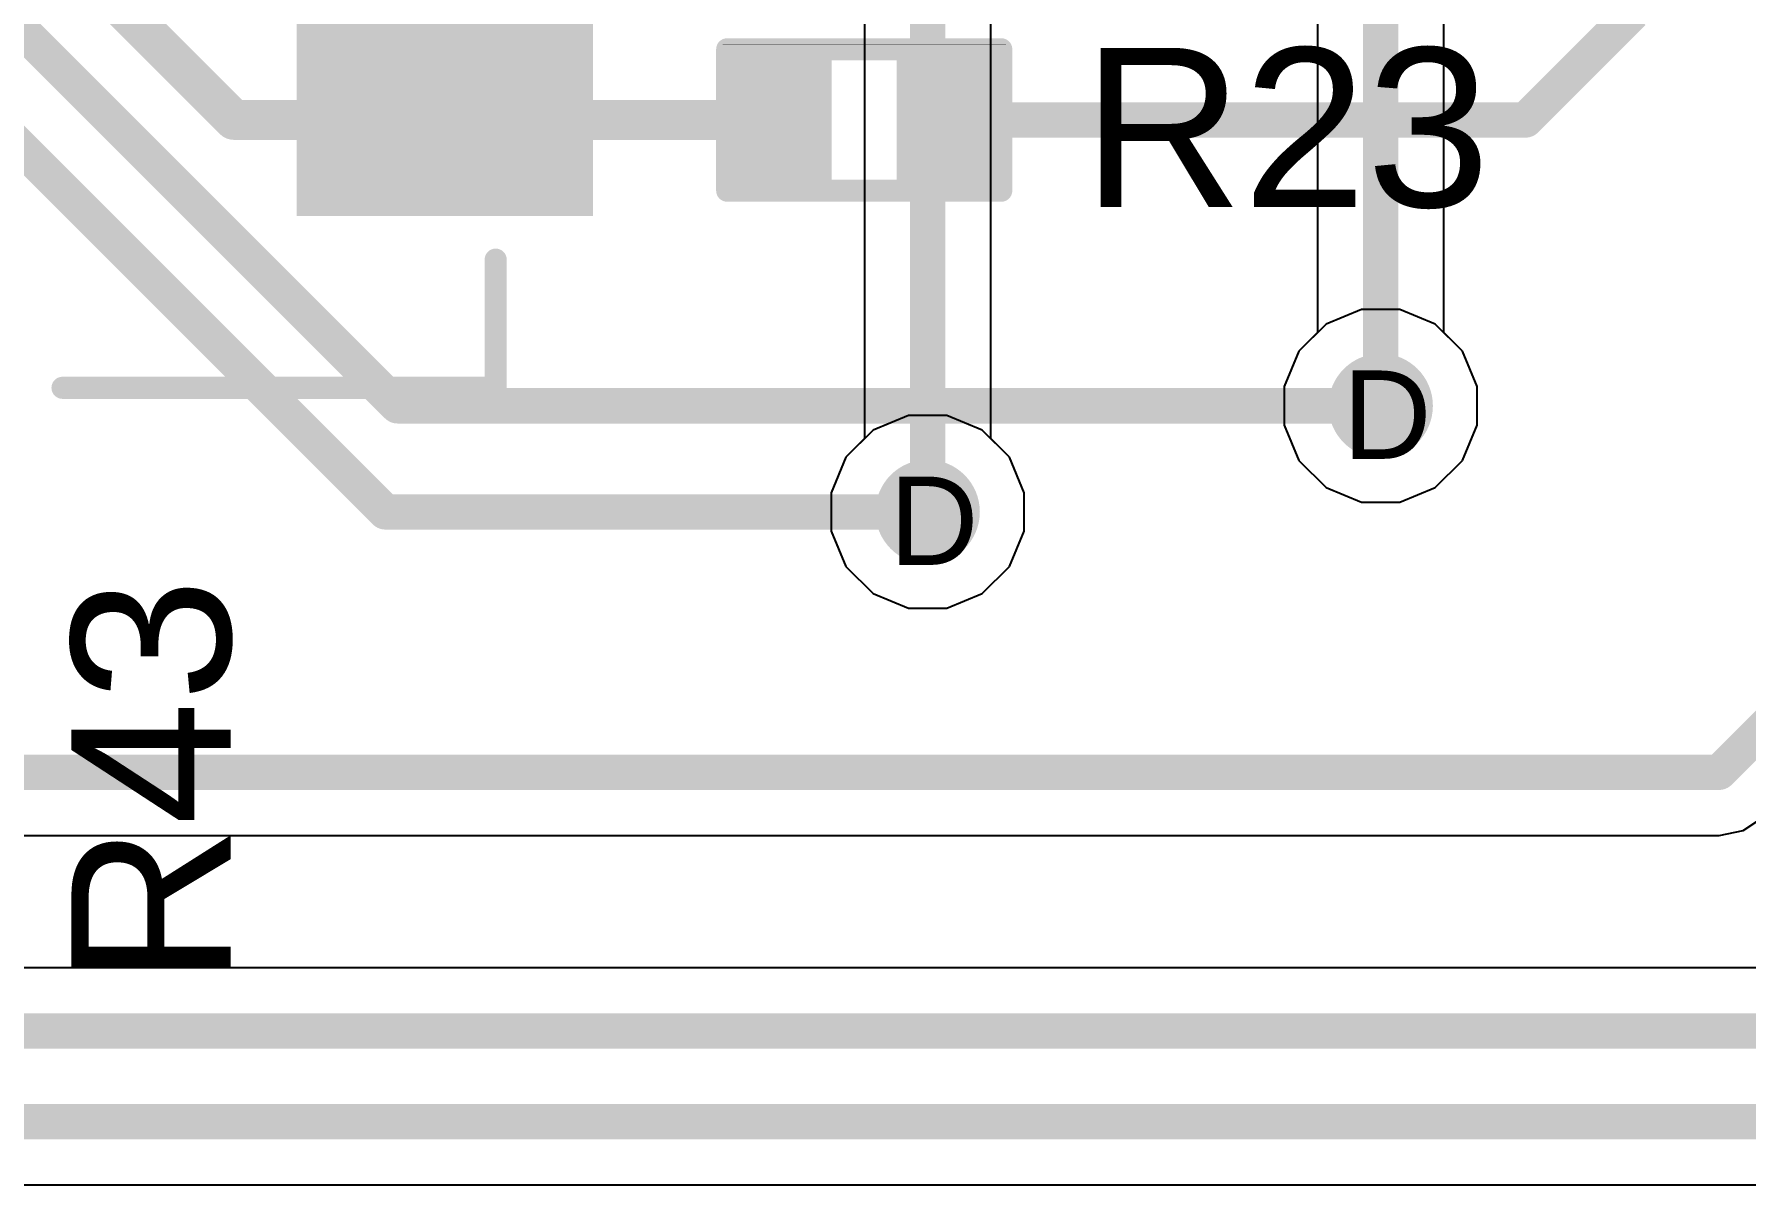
# Model space of a CAD drawing. Header units: inches. Extents: x -11 to 5428, y 0 to 5423.
# Drawn here: x 234.87 to 244.71, y 43.15 to 49.76 of the extents above; entities that cross this region are included whole.
import ezdxf

# ---------------------------------------------------------------- set-up
doc = ezdxf.new("R2010")
doc.units = ezdxf.units.IN
for name, color, linetype in [('Bottom Layer', 5, 'Continuous'), ('Drill Drawing', 1, 'Continuous'), ('GND', 16, 'Continuous'), ('PWR', 76, 'Continuous'), ('Top Layer', 1, 'Continuous'), ('Top Overlay', 2, 'Continuous'), ('Top Paste', 8, 'Continuous'), ('Top Solder', 216, 'Continuous'), ('Via Holes', 16, 'Continuous')]:
    doc.layers.add(name, color=color, linetype=linetype)
doc.styles.add('Arial', font='', dxfattribs={"height": 0.2})
doc.styles.get('Arial').set_extended_font_data('Arial')

# ---------------------------------------------------------------- blocks, each defined once
blk = doc.blocks.new('R___0402_626')
at = {"layer": 'Top Layer'}
for points in [[(-0.6985, -0.3175), (-0.6985, 0.3175), (-0.2413, 0.3175), (-0.2413, -0.3175)], [(0.2413, -0.3175), (0.2413, 0.3175), (0.6985, 0.3175), (0.6985, -0.3175)]]:
    blk.add_hatch(color=1, dxfattribs=at).paths.add_polyline_path(points)
at = {"layer": 'Top Paste'}
for points in [[(-0.6985, -0.3175), (-0.6985, 0.3175), (-0.2413, 0.3175), (-0.2413, -0.3175)], [(0.2413, -0.3175), (0.2413, 0.3175), (0.6985, 0.3175), (0.6985, -0.3175)]]:
    blk.add_hatch(color=8, dxfattribs=at).paths.add_polyline_path(points)
at = {"layer": 'Top Solder'}
for points in [[(-0.7535, -0.3725), (-0.7535, 0.3725), (-0.1863, 0.3725), (-0.1863, -0.3725)], [(0.1863, -0.3725), (0.1863, 0.3725), (0.7535, 0.3725), (0.7535, -0.3725)]]:
    blk.add_hatch(color=216, dxfattribs=at).paths.add_polyline_path(points)
at = {"layer": 'Top Overlay'}
for points in [[(-0.7874, 0.4064, 0.127, 0.127, 0), (-0.7874, -0.4064, 0.127, 0.127, 0)], [(0.7874, 0.4064, 0.127, 0.127, 0), (-0.7874, 0.4064, 0.127, 0.127, 0)], [(0.7874, 0.4064, 0.127, 0.127, 0), (0.7874, -0.4064, 0.127, 0.127, 0)], [(0.7874, -0.4064, 0.127, 0.127, 0), (-0.7874, -0.4064, 0.127, 0.127, 0)], [(0.8128, -0.4318, 0.00323, 0.00323, 0), (-0.8128, -0.4318, 0.00323, 0.00323, 0)]]:
    blk.add_lwpolyline(points, format="xyseb", dxfattribs=at)
for points in [[(-0.8191, 0.4064, 0.0635, 0.0635, 1), (-0.7556, 0.4064, 0.0635, 0.0635, 1)], [(-0.8191, 0.4064, 0.0635, 0.0635, 1), (-0.7556, 0.4064, 0.0635, 0.0635, 1)], [(0.7557, 0.4064, 0.0635, 0.0635, 1), (0.8192, 0.4064, 0.0635, 0.0635, 1)], [(0.7557, 0.4064, 0.0635, 0.0635, 1), (0.8192, 0.4064, 0.0635, 0.0635, 1)], [(-0.8191, -0.4064, 0.0635, 0.0635, 1), (-0.7556, -0.4064, 0.0635, 0.0635, 1)], [(-0.8191, -0.4064, 0.0635, 0.0635, 1), (-0.7556, -0.4064, 0.0635, 0.0635, 1)], [(0.7557, -0.4064, 0.0635, 0.0635, 1), (0.8192, -0.4064, 0.0635, 0.0635, 1)], [(0.7557, -0.4064, 0.0635, 0.0635, 1), (0.8192, -0.4064, 0.0635, 0.0635, 1)], [(-0.8136, -0.4318, 0.00161, 0.00161, 1), (-0.812, -0.4318, 0.00161, 0.00161, 1)], [(0.812, -0.4318, 0.00161, 0.00161, 1), (0.8136, -0.4318, 0.00161, 0.00161, 1)]]:
    blk.add_lwpolyline(points, format="xyseb", close=True, dxfattribs=at)
blk = doc.blocks.new('ESP32_WROOM_32UE_N16_640')
at = {"layer": 'Top Layer'}
blk.add_hatch(color=1, dxfattribs=at).paths.add_polyline_path([(8, -7.18), (9.5, -7.18), (9.5, -8.08), (8, -8.08)])
at = {"layer": 'Top Paste'}
blk.add_hatch(color=8, dxfattribs=at).paths.add_polyline_path([(8, -7.18), (9.5, -7.18), (9.5, -8.08), (8, -8.08)])
at = {"layer": 'Top Solder'}
blk.add_hatch(color=216, dxfattribs=at).paths.add_polyline_path([(7.8984, -7.0784), (9.6016, -7.0784), (9.6016, -8.1816), (7.8984, -8.1816)])
at = {"layer": 'Top Overlay'}
for points in [[(9.0424, -9.1694, 0.127, 0.127, 0), (9.0424, -8.4328, 0.127, 0.127, 0)], [(6.5532, -9.1694, 0.127, 0.127, 0), (9.0424, -9.1694, 0.127, 0.127, 0)]]:
    blk.add_lwpolyline(points, format="xyseb", dxfattribs=at)
for points in [[(9.0106, -8.4328, 0.0635, 0.0635, 1), (9.0741, -8.4328, 0.0635, 0.0635, 1)], [(6.5214, -9.1694, 0.0635, 0.0635, 1), (6.5849, -9.1694, 0.0635, 0.0635, 1)], [(9.0106, -9.1694, 0.0635, 0.0635, 1), (9.0741, -9.1694, 0.0635, 0.0635, 1)], [(9.0106, -9.1694, 0.0635, 0.0635, 1), (9.0741, -9.1694, 0.0635, 0.0635, 1)]]:
    blk.add_lwpolyline(points, format="xyseb", close=True, dxfattribs=at)

msp = doc.modelspace()

# ---------------------------------------------------------------- hatches: boundary and pattern name
at = {"layer": 'Bottom Layer'}
h = msp.add_hatch(color=5, dxfattribs=at)
edge = h.paths.add_edge_path()
edge.add_arc((242.6081, 47.625), 0.3, 0, 360)
h = msp.add_hatch(color=5, dxfattribs=at)
edge = h.paths.add_edge_path()
edge.add_arc((240.0046, 47.0154), 0.3, 0, 360)
at = {"layer": 'GND'}
h = msp.add_hatch(color=16, dxfattribs=at)
edge = h.paths.add_edge_path()
edge.add_arc((242.6081, 47.625), 0.3, 0, 360)
h = msp.add_hatch(color=16, dxfattribs=at)
edge = h.paths.add_edge_path()
edge.add_arc((240.0046, 47.0154), 0.3, 0, 360)
at = {"layer": 'PWR'}
h = msp.add_hatch(color=76, dxfattribs=at)
edge = h.paths.add_edge_path()
edge.add_arc((242.6081, 47.625), 0.3, 0, 360)
h = msp.add_hatch(color=76, dxfattribs=at)
edge = h.paths.add_edge_path()
edge.add_arc((240.0046, 47.0154), 0.3, 0, 360)
at = {"layer": 'Top Layer'}
h = msp.add_hatch(color=1, dxfattribs=at)
edge = h.paths.add_edge_path()
edge.add_arc((242.6081, 47.625), 0.3, 0, 360)
h = msp.add_hatch(color=1, dxfattribs=at)
edge = h.paths.add_edge_path()
edge.add_arc((240.0046, 47.0154), 0.3, 0, 360)
at = {"layer": 'Via Holes'}
h = msp.add_hatch(color=7, dxfattribs=at)
edge = h.paths.add_edge_path()
edge.add_arc((242.6081, 47.625), 0.15, 0, 360)
h = msp.add_hatch(color=7, dxfattribs=at)
edge = h.paths.add_edge_path()
edge.add_arc((240.0046, 47.0154), 0.15, 0, 360)

# ---------------------------------------------------------------- linework, layer by layer
at = {"layer": 'Bottom Layer'}
for p, q in [((242.9707, 48.0459), (242.9707, 55.0059)), ((239.642, 54.1041), (239.642, 47.4363)), ((242.2455, 49.9412), (242.2455, 48.0459)), ((240.3672, 47.4363), (240.3672, 49.8505)), ((242.2455, 48.0459), (242.1385, 47.9388)), ((243.0778, 47.9388), (242.9707, 48.0459)), ((242.1385, 47.9388), (242.0541, 47.7352)), ((243.1621, 47.7352), (243.0778, 47.9388)), ((242.0541, 47.7352), (242.0541, 47.5148)), ((243.1621, 47.5148), (243.1621, 47.7352)), ((242.0541, 47.5148), (242.1385, 47.3112)), ((243.0778, 47.3112), (243.1621, 47.5148)), ((239.642, 47.4363), (239.535, 47.3292)), ((240.4743, 47.3292), (240.3672, 47.4363)), ((239.535, 47.3292), (239.4506, 47.1256)), ((240.5586, 47.1256), (240.4743, 47.3292)), ((242.1385, 47.3112), (242.2943, 47.1554)), ((242.9219, 47.1554), (243.0778, 47.3112)), ((239.4506, 47.1256), (239.4506, 46.9052)), ((240.5586, 46.9052), (240.5586, 47.1256)), ((242.2943, 47.1554), (242.4979, 47.071)), ((242.7183, 47.071), (242.9219, 47.1554)), ((242.4979, 47.071), (242.7183, 47.071)), ((239.4506, 46.9052), (239.535, 46.7016)), ((240.4743, 46.7016), (240.5586, 46.9052)), ((239.535, 46.7016), (239.6908, 46.5458)), ((240.3184, 46.5458), (240.4743, 46.7016)), ((239.6908, 46.5458), (239.8944, 46.4614)), ((240.1148, 46.4614), (240.3184, 46.5458)), ((239.8944, 46.4614), (240.1148, 46.4614))]:
    msp.add_line(p, q, dxfattribs=at)
for points in [[(242.6081, 47.625, 0.2032, 0.2032, 0), (242.6081, 55.1561, 0.2032, 0.2032, 0)], [(240.0046, 47.0154, 0.2032, 0.2032, 0), (240.0046, 54.1041, 0.2032, 0.2032, 0)]]:
    msp.add_lwpolyline(points, format="xyseb", dxfattribs=at)
for points in [[(242.5573, 47.625, 0.1016, 0.1016, 1), (242.6589, 47.625, 0.1016, 0.1016, 1)], [(239.9538, 47.0154, 0.1016, 0.1016, 1), (240.0554, 47.0154, 0.1016, 0.1016, 1)]]:
    msp.add_lwpolyline(points, format="xyseb", close=True, dxfattribs=at)
at = {"layer": 'GND'}
for p, q in [((242.4979, 48.179), (242.2943, 48.0947)), ((242.7183, 48.179), (242.4979, 48.179)), ((242.9219, 48.0947), (242.7183, 48.179)), ((242.2943, 48.0947), (242.1385, 47.9388)), ((243.0778, 47.9388), (242.9219, 48.0947)), ((242.1385, 47.9388), (242.0541, 47.7352)), ((243.1621, 47.7352), (243.0778, 47.9388)), ((242.0541, 47.7352), (242.0541, 47.5148)), ((243.1621, 47.5148), (243.1621, 47.7352)), ((239.8944, 47.5694), (239.6908, 47.4851)), ((240.1148, 47.5694), (239.8944, 47.5694)), ((240.3184, 47.4851), (240.1148, 47.5694)), ((242.0541, 47.5148), (242.1385, 47.3112)), ((243.0778, 47.3112), (243.1621, 47.5148)), ((239.6908, 47.4851), (239.535, 47.3292)), ((240.4743, 47.3292), (240.3184, 47.4851)), ((239.535, 47.3292), (239.4506, 47.1256)), ((240.5586, 47.1256), (240.4743, 47.3292)), ((242.1385, 47.3112), (242.2943, 47.1554)), ((242.9219, 47.1554), (243.0778, 47.3112)), ((239.4506, 47.1256), (239.4506, 46.9052)), ((240.5586, 46.9052), (240.5586, 47.1256)), ((242.2943, 47.1554), (242.4979, 47.071)), ((242.7183, 47.071), (242.9219, 47.1554)), ((242.4979, 47.071), (242.7183, 47.071)), ((239.4506, 46.9052), (239.535, 46.7016)), ((240.4743, 46.7016), (240.5586, 46.9052)), ((239.535, 46.7016), (239.6908, 46.5458)), ((240.3184, 46.5458), (240.4743, 46.7016)), ((239.6908, 46.5458), (239.8944, 46.4614)), ((240.1148, 46.4614), (240.3184, 46.5458)), ((239.8944, 46.4614), (240.1148, 46.4614))]:
    msp.add_line(p, q, dxfattribs=at)
at = {"layer": 'PWR'}
for p, q in [((242.4979, 48.179), (242.2943, 48.0947)), ((242.7183, 48.179), (242.4979, 48.179)), ((242.9219, 48.0947), (242.7183, 48.179)), ((242.2943, 48.0947), (242.1385, 47.9388)), ((243.0778, 47.9388), (242.9219, 48.0947)), ((242.1385, 47.9388), (242.0541, 47.7352)), ((243.1621, 47.7352), (243.0778, 47.9388)), ((242.0541, 47.7352), (242.0541, 47.5148)), ((243.1621, 47.5148), (243.1621, 47.7352)), ((239.8944, 47.5694), (239.6908, 47.4851)), ((240.1148, 47.5694), (239.8944, 47.5694)), ((240.3184, 47.4851), (240.1148, 47.5694)), ((242.0541, 47.5148), (242.1385, 47.3112)), ((243.0778, 47.3112), (243.1621, 47.5148)), ((239.6908, 47.4851), (239.535, 47.3292)), ((240.4743, 47.3292), (240.3184, 47.4851)), ((239.535, 47.3292), (239.4506, 47.1256)), ((240.5586, 47.1256), (240.4743, 47.3292)), ((242.1385, 47.3112), (242.2943, 47.1554)), ((242.9219, 47.1554), (243.0778, 47.3112)), ((239.4506, 47.1256), (239.4506, 46.9052)), ((240.5586, 46.9052), (240.5586, 47.1256)), ((242.2943, 47.1554), (242.4979, 47.071)), ((242.7183, 47.071), (242.9219, 47.1554)), ((242.4979, 47.071), (242.7183, 47.071)), ((239.4506, 46.9052), (239.535, 46.7016)), ((240.4743, 46.7016), (240.5586, 46.9052)), ((239.535, 46.7016), (239.6908, 46.5458)), ((240.3184, 46.5458), (240.4743, 46.7016)), ((239.6908, 46.5458), (239.8944, 46.4614)), ((240.1148, 46.4614), (240.3184, 46.5458)), ((239.8944, 46.4614), (240.1148, 46.4614))]:
    msp.add_line(p, q, dxfattribs=at)
at = {"layer": 'Top Layer'}
for p, q in [((244.6919, 45.1838), (244.8096, 45.2624)), ((234.7714, 45.1562), (244.5532, 45.1562)), ((244.5532, 45.1562), (244.6919, 45.1838)), ((244.5532, 45.1562), (244.5532, 45.1562)), ((250.9089, 44.3944), (222.8577, 44.3944)), ((222.4915, 43.1476), (251.4175, 43.1476))]:
    msp.add_line(p, q, dxfattribs=at)
for points in [[(234.0388, 51.2479, 0.2286, 0.2286, 0), (236.0186, 49.268, 0.2286, 0.2286, 0)], [(234.6311, 49.9519, 0.2032, 0.2032, 0), (236.958, 47.625, 0.2032, 0.2032, 0)], [(243.4403, 49.268, 0.2032, 0.2032, 0), (244.0579, 49.8856, 0.2032, 0.2032, 0)], [(234.6207, 49.2832, 0.2032, 0.2032, 0), (236.8885, 47.0154, 0.2032, 0.2032, 0)], [(236.0186, 49.268, 0.2286, 0.2286, 0), (237.2299, 49.268, 0.2286, 0.2286, 0)], [(237.2299, 49.268, 0.2286, 0.2286, 0), (239.1703, 49.268, 0.2286, 0.2286, 0)], [(240.1101, 49.268, 0.2032, 0.2032, 0), (243.4403, 49.268, 0.2032, 0.2032, 0)], [(236.958, 47.625, 0.2032, 0.2032, 0), (242.6081, 47.625, 0.2032, 0.2032, 0)], [(236.8885, 47.0154, 0.2032, 0.2032, 0), (240.0046, 47.0154, 0.2032, 0.2032, 0)], [(244.5532, 45.5188, 0.2032, 0.2032, 0), (245.1901, 46.1557, 0.2032, 0.2032, 0)], [(234.1999, 45.5188, 0.2032, 0.2032, 0), (244.5532, 45.5188, 0.2032, 0.2032, 0)], [(222.7075, 44.0318, 0.2032, 0.2032, 0), (251.0591, 44.0318, 0.2032, 0.2032, 0)], [(222.4915, 43.5102, 0.2032, 0.2032, 0), (251.4175, 43.5102, 0.2032, 0.2032, 0)]]:
    msp.add_lwpolyline(points, format="xyseb", dxfattribs=at)
for points in [[(235.9615, 49.268, 0.1143, 0.1143, 1), (236.0758, 49.268, 0.1143, 0.1143, 1)], [(235.9615, 49.268, 0.1143, 0.1143, 1), (236.0758, 49.268, 0.1143, 0.1143, 1)], [(237.1727, 49.268, 0.1143, 0.1143, 1), (237.287, 49.268, 0.1143, 0.1143, 1)], [(237.1727, 49.268, 0.1143, 0.1143, 1), (237.287, 49.268, 0.1143, 0.1143, 1)], [(239.1131, 49.268, 0.1143, 0.1143, 1), (239.2274, 49.268, 0.1143, 0.1143, 1)], [(240.0593, 49.268, 0.1016, 0.1016, 1), (240.1609, 49.268, 0.1016, 0.1016, 1)], [(243.3895, 49.268, 0.1016, 0.1016, 1), (243.4911, 49.268, 0.1016, 0.1016, 1)], [(243.3895, 49.268, 0.1016, 0.1016, 1), (243.4911, 49.268, 0.1016, 0.1016, 1)], [(236.9072, 47.625, 0.1016, 0.1016, 1), (237.0088, 47.625, 0.1016, 0.1016, 1)], [(236.9072, 47.625, 0.1016, 0.1016, 1), (237.0088, 47.625, 0.1016, 0.1016, 1)], [(242.5573, 47.625, 0.1016, 0.1016, 1), (242.6589, 47.625, 0.1016, 0.1016, 1)], [(236.8377, 47.0154, 0.1016, 0.1016, 1), (236.9393, 47.0154, 0.1016, 0.1016, 1)], [(236.8377, 47.0154, 0.1016, 0.1016, 1), (236.9393, 47.0154, 0.1016, 0.1016, 1)], [(239.9538, 47.0154, 0.1016, 0.1016, 1), (240.0554, 47.0154, 0.1016, 0.1016, 1)], [(244.5024, 45.5188, 0.1016, 0.1016, 1), (244.604, 45.5188, 0.1016, 0.1016, 1)], [(244.5024, 45.5188, 0.1016, 0.1016, 1), (244.604, 45.5188, 0.1016, 0.1016, 1)]]:
    msp.add_lwpolyline(points, format="xyseb", close=True, dxfattribs=at)

# ---------------------------------------------------------------- block references
msp.add_blockref('ESP32_WROOM_32UE_N16_640', (228.4799, 56.898))
at = {"rotation": 180}
msp.add_blockref('R___0402_626', (239.6402, 49.268), dxfattribs=at)

# ---------------------------------------------------------------- texts
at = {"layer": 'Drill Drawing', "style": 'Arial'}
for p in [(242.388, 47.3203), (239.7845, 46.7107)]:
    msp.add_text('D', height=0.508, dxfattribs=at).set_placement(p)
at = {"layer": 'Top Overlay', "style": 'Arial'}
msp.add_text('R23', height=0.9144, dxfattribs=at).set_placement((240.894, 48.7682))
msp.add_text('R43', height=0.9144, rotation=90, dxfattribs=at).set_placement((235.9984, 44.2927))

doc.saveas('drawing.dxf')
